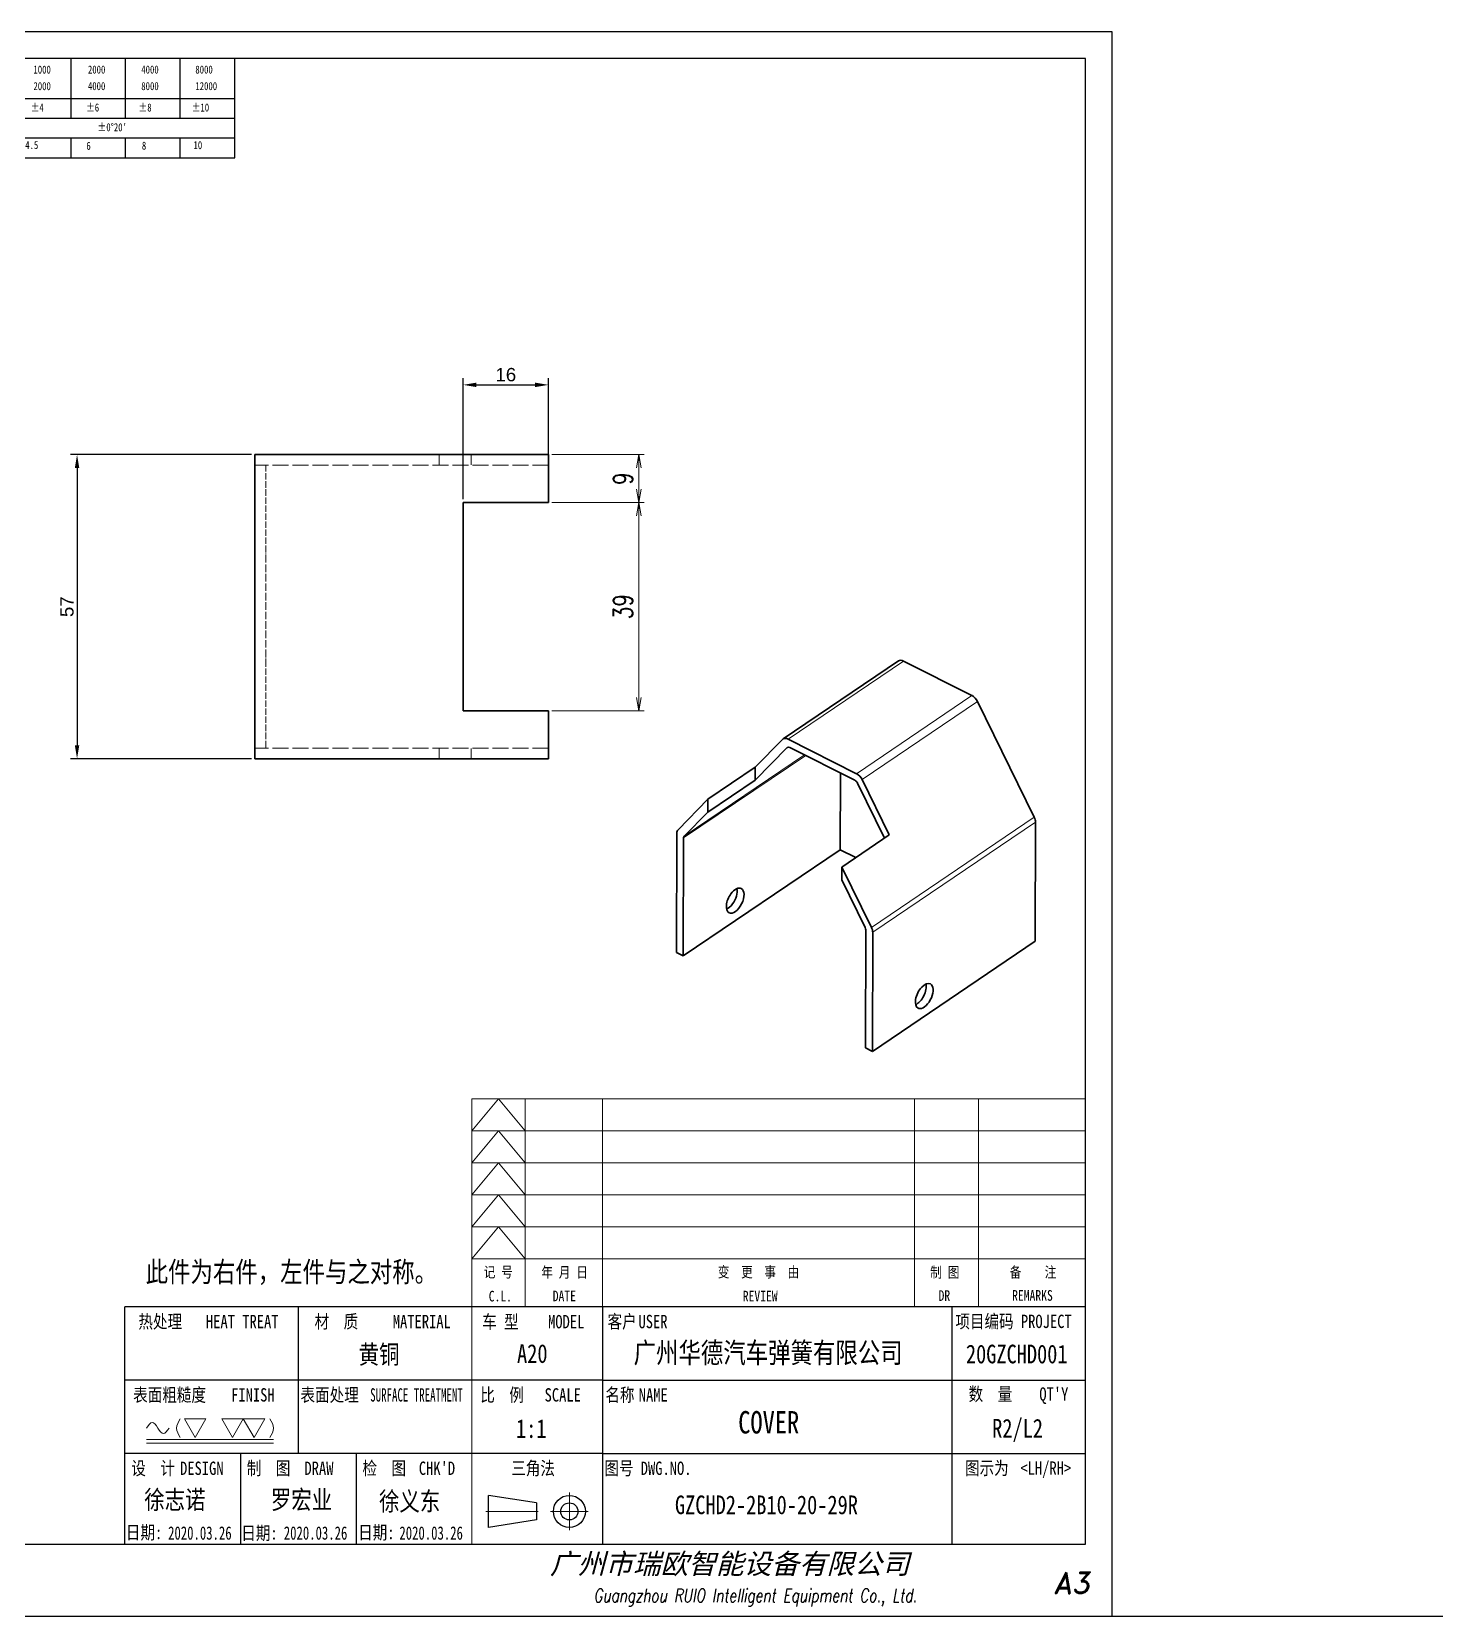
# Model space of a CAD drawing. Header units: millimetres. Extents: x 1201 to 11615, y -7347 to 2683.
# Drawn here: x 2006.3 to 2269.5, y -3109.3 to -2812.3 of the extents above; entities that cross this region are included whole.
import ezdxf
from ezdxf.enums import TextEntityAlignment as Align

# ---------------------------------------------------------------- set-up
doc = ezdxf.new("R2010")
doc.units = ezdxf.units.MM
doc.linetypes.add('AM_ISO02W050x2', pattern=[3.75, 3, -0.75])
doc.linetypes.add('CENTER', pattern=[2, 1.25, -0.25, 0.25, -0.25])
for name, color, linetype, lineweight in [('DIM', 3, 'Continuous', 20), ('DRAWING', 7, 'Continuous', 35), ('HIDDEN', 1, 'AM_ISO02W050x2', 18), ('图框', 7, 'Continuous', 15)]:
    doc.layers.add(name, color=color, linetype=linetype, lineweight=lineweight)
doc.layers.add('图\\M+19E79\\M+195B6\\M+18E9A', color=7, linetype='Continuous')
doc.styles.add('DIM', font='romans.shx', dxfattribs={"width": 0.8, "bigfont": 'bigfont.shx'})
doc.styles.get("Standard").update_dxf_attribs({"font": 'arial.ttf'})
doc.styles.add('STYLE1', font='')
doc.styles.add('国标', font='simfang.ttf', dxfattribs={"width": 0.8})
doc.styles.add('标题\\M+18E9A', font='romand.shx', dxfattribs={"oblique": 10, "bigfont": 'bigfont.shx'})
doc.styles.get('STYLE1').set_extended_font_data('SimSun')
doc.dimstyles.new('ISO-25', dxfattribs={"dimtxt": 2.5, "dimasz": 2.5, "dimexe": 1.25, "dimexo": 0.625, "dimtad": 1, "dimtxsty": 'Standard', "dimcen": 2.5, "dimadec": 0, "dimazin": 0, "dimtfac": 1, "dimtmove": 0, "dimatfit": 3, "dimfxl": 0, "dimarcsym": 0})
doc.dimstyles.new('YH 1-1$0', dxfattribs={"dimtxt": 3.5, "dimasz": 2.5, "dimexe": 1, "dimexo": 0.625, "dimgap": 1.2, "dimtad": 1, "dimzin": 9, "dimdsep": 46, "dimtxsty": 'DIM', "dimblk": 'OPEN', "dimcen": 0, "dimclrd": 8, "dimclre": 8, "dimclrt": 2, "dimazin": 2, "dimtfac": 0.5, "dimtmove": 0, "dimatfit": 3, "dimldrblk": 'OPEN', "dimfxl": 0, "dimtolj": 1, "dimlwd": 13, "dimlwe": 13, "dimarcsym": 0})

# ---------------------------------------------------------------- blocks, each defined once
blk = doc.blocks.new('_Open')
at = {"color": 0, "linetype": 'ByBlock', "lineweight": -2}
for p, q in [((-1, 0.17), (0, 0)), ((-1, -0.17), (0, 0)), ((0, 0), (-1, 0))]:
    blk.add_line(p, q, dxfattribs=at)
blk = doc.blocks.new('*D445')
at = {"layer": 'Defpoints', "color": 0, "ltscale": 2, "transparency": 16777216}
for p in [(2103.11, -2891.62), (2120.02, -2891.62), (2103.11, -2900.62)]:
    blk.add_point(p, dxfattribs=at)
at = {"layer": 'DIM', "color": 8, "lineweight": 13, "ltscale": 2, "transparency": 16777216}
for p, q in [((2103.73, -2891.62), (2121.02, -2891.62)), ((2120.02, -2898.12), (2120.02, -2894.12)), ((2103.73, -2900.62), (2121.02, -2900.62))]:
    blk.add_line(p, q, dxfattribs=at)
at = {"layer": 'DIM', "color": 8, "lineweight": 13, "ltscale": 2, "transparency": 16777216, "xscale": 2.5, "yscale": 2.5, "zscale": 2.5}
for p, rotation in [((2120.02, -2891.62), 90), ((2120.02, -2900.62), 270)]:
    blk.add_blockref('_Open', p, dxfattribs=dict(at, rotation=rotation))
at = {"layer": 'DIM', "color": 2, "ltscale": 2, "transparency": 16777216, "insert": (2117.07, -2896.12), "char_height": 3.5, "attachment_point": 5, "rotation": 90, "style": 'DIM'}
blk.add_mtext('\\A1;9', dxfattribs=at)
blk = doc.blocks.new('*D446')
at = {"layer": 'Defpoints', "color": 0, "ltscale": 2, "transparency": 16777216}
for p in [(2103.11, -2900.62), (2103.11, -2939.62), (2120.02, -2939.62)]:
    blk.add_point(p, dxfattribs=at)
at = {"layer": 'DIM', "color": 8, "lineweight": 13, "ltscale": 2, "transparency": 16777216}
for p, q in [((2103.73, -2900.62), (2121.02, -2900.62)), ((2120.02, -2903.12), (2120.02, -2937.12)), ((2103.73, -2939.62), (2121.02, -2939.62))]:
    blk.add_line(p, q, dxfattribs=at)
at = {"layer": 'DIM', "color": 8, "lineweight": 13, "ltscale": 2, "transparency": 16777216, "xscale": 2.5, "yscale": 2.5, "zscale": 2.5}
for p, rotation in [((2120.02, -2900.62), 90), ((2120.02, -2939.62), 270)]:
    blk.add_blockref('_Open', p, dxfattribs=dict(at, rotation=rotation))
at = {"layer": 'DIM', "color": 2, "ltscale": 2, "transparency": 16777216, "insert": (2117.07, -2920.12), "char_height": 3.5, "attachment_point": 5, "rotation": 90, "style": 'DIM'}
blk.add_mtext('\\A1;39', dxfattribs=at)
blk = doc.blocks.new('GZDEH零件A3图框V01版')
at = {"color": 1, "linetype": 'CENTER', "lineweight": 5, "ltscale": 16.256}
for p, q in [((3175.79, -1823.28), (3175.79, -1830.32)), ((3179.31, -1826.8), (3172.27, -1826.8))]:
    blk.add_line(p, q, dxfattribs=at)
at = {"color": 2, "linetype": 'ByBlock', "lineweight": 30}
for p, q in [((3169.66, -1825.2), (3160.66, -1823.8)), ((3160.66, -1829.8), (3160.66, -1823.8)), ((3169.66, -1825.2), (3169.66, -1828.4)), ((3169.66, -1828.4), (3160.66, -1829.8))]:
    blk.add_line(p, q, dxfattribs=at)
at = {"color": 1, "linetype": 'CENTER', "lineweight": 5, "ltscale": 9.144}
blk.add_line((3169.96, -1826.8), (3160.14, -1826.8), dxfattribs=at)
at = {"color": 2, "linetype": 'ByBlock', "lineweight": 30}
for radius in [3, 1.6]:
    blk.add_circle((3175.79, -1826.8), radius, dxfattribs=at)
at = {"layer": 'Defpoints', "linetype": 'Continuous'}
for p, q in [((2857.49, -1549.46), (2857.49, -1846.46)), ((3277.49, -1549.46), (2857.49, -1549.46)), ((3277.49, -1846.46), (3277.49, -1549.46)), ((2857.49, -1846.46), (3277.49, -1846.46))]:
    blk.add_line(p, q, dxfattribs=at)
at = {"layer": '图\\M+19E79\\M+195B6\\M+18E9A', "linetype": 'Continuous', "lineweight": 30}
for p, q in [((2882.49, -1554.46), (2882.49, -1832.96)), ((3272.49, -1554.46), (2882.49, -1554.46)), ((3272.49, -1832.96), (3272.49, -1554.46)), ((2882.49, -1832.96), (3272.49, -1832.96))]:
    blk.add_line(p, q, dxfattribs=at)
at = {"layer": '图\\M+19E79\\M+195B6\\M+18E9A', "color": 9}
for p, q in [((2882.49, -1554.46), (2899.37, -1562.92)), ((2899.37, -1581.67), (2899.37, -1554.46)), ((2990.09, -1581.67), (2990.09, -1554.46)), ((2996.09, -1573.08), (2996.09, -1554.46)), ((3021.09, -1561.98), (3021.09, -1554.46)), ((3031.31, -1561.98), (3031.31, -1554.46)), ((3041.53, -1561.98), (3041.53, -1554.46)), ((3051.75, -1561.98), (3051.75, -1554.46)), ((3061.98, -1561.98), (3061.98, -1554.46)), ((3072.2, -1561.98), (3072.2, -1554.46)), ((3082.42, -1561.98), (3082.42, -1554.46)), ((3092.64, -1561.98), (3092.64, -1554.46)), ((3102.86, -1561.98), (3102.86, -1554.46)), ((3113.09, -1573.08), (3113.09, -1554.46)), ((2899.37, -1558.24), (2990.09, -1558.24)), ((2909.45, -1574.17), (2909.45, -1558.24)), ((2919.53, -1574.17), (2919.53, -1558.24)), ((2929.61, -1574.17), (2929.61, -1558.24)), ((2939.69, -1577.92), (2939.69, -1558.24)), ((2952.29, -1581.67), (2952.29, -1558.24)), ((2964.89, -1581.67), (2964.89, -1558.24)), ((2977.49, -1581.67), (2977.49, -1558.24)), ((2996.09, -1561.98), (3113.09, -1561.98)), ((3021.09, -1573.08), (3021.09, -1561.98)), ((3041.53, -1565.68), (3041.53, -1561.98)), ((3061.98, -1573.08), (3061.98, -1561.98)), ((3072.2, -1573.08), (3072.2, -1561.98)), ((3082.42, -1565.68), (3082.42, -1561.98)), ((3092.64, -1565.68), (3092.64, -1561.98)), ((3102.86, -1565.68), (3102.86, -1561.98)), ((2882.49, -1562.92), (2990.09, -1562.92)), ((2882.49, -1566.67), (2990.09, -1566.67)), ((2996.09, -1565.68), (3113.09, -1565.68)), ((3015.75, -1568.51), (3018.15, -1566.66)), ((2882.49, -1570.42), (2990.09, -1570.42)), ((2886.92, -1574.12), (2886.92, -1570.42)), ((2893.91, -1574.12), (2893.91, -1570.42)), ((2996.09, -1569.38), (3113.09, -1569.38)), ((3004.42, -1573.08), (3004.42, -1569.38)), ((3006.97, -1572.12), (3007.45, -1570.33)), ((3007.45, -1570.33), (3009.86, -1570.33)), ((3009.39, -1572.12), (3009.86, -1570.33)), ((3012.75, -1573.08), (3012.75, -1569.38)), ((3015.75, -1568.51), (3018.15, -1568.51)), ((3015.81, -1572.12), (3017.15, -1570.26)), ((3016.89, -1572.12), (3018.23, -1570.26)), ((3051.75, -1573.08), (3051.75, -1569.38)), ((3082.42, -1573.08), (3082.42, -1569.48)), ((3092.64, -1573.08), (3092.64, -1569.38)), ((3102.86, -1573.08), (3102.86, -1569.38)), ((2883.43, -1572.27), (2885.49, -1572.27)), ((2888.59, -1573.16), (2889.07, -1571.37)), ((2888.59, -1573.16), (2891, -1573.16)), ((2889.07, -1571.37), (2891.48, -1571.37)), ((2891, -1573.16), (2891.48, -1571.37)), ((2895.52, -1573.16), (2896.85, -1571.3)), ((2896.6, -1573.16), (2897.94, -1571.3)), ((2990.09, -1573.08), (3113.09, -1573.08)), ((2999.26, -1571.23), (3001.32, -1571.23)), ((3006.97, -1572.12), (3009.39, -1572.12)), ((3012.75, -1573.33), (3012.75, -1573.08)), ((2882.49, -1574.17), (2990.09, -1574.17)), ((2895.42, -1577.05), (2897.81, -1577.05)), ((2896.58, -1577.05), (2896.58, -1575.28)), ((2882.49, -1577.92), (2990.09, -1577.92)), ((2894.79, -1579.77), (2897.77, -1579.77)), ((2895.57, -1579.17), (2896.92, -1579.17)), ((2882.49, -1581.67), (2990.09, -1581.67)), ((2895.57, -1580.37), (2896.93, -1580.37)), ((3272.49, -1788.46), (3092.49, -1788.46)), ((3124.99, -1788.46), (3124.99, -1815.96)), ((3181.99, -1788.46), (3181.99, -1832.96)), ((3247.49, -1788.46), (3247.49, -1832.96)), ((3181.99, -1802.21), (3092.49, -1802.21)), ((3181.99, -1802.21), (3272.49, -1802.21)), ((3181.99, -1815.96), (3092.49, -1815.96)), ((3114.17, -1815.96), (3114.17, -1832.96)), ((3114.17, -1815.96), (3114.17, -1832.96)), ((3135.83, -1815.96), (3135.83, -1832.96)), ((3135.83, -1815.96), (3135.83, -1832.96)), ((3181.99, -1815.96), (3272.49, -1815.96))]:
    blk.add_line(p, q, dxfattribs=at)
at = {"layer": '图\\M+19E79\\M+195B6\\M+18E9A', "color": 7}
blk.add_line((3272.49, -1788.46), (3092.49, -1788.46), dxfattribs=at)
at = {"layer": '图\\M+19E79\\M+195B6\\M+18E9A', "color": 9, "linetype": 'Continuous'}
blk.add_line((3092.49, -1832.96), (3092.49, -1788.46), dxfattribs=at)
at = {"layer": '图框', "color": 7}
for p, q in [((3157.49, -1749.46), (3272.49, -1749.46)), ((3157.49, -1832.96), (3157.49, -1749.46))]:
    blk.add_line(p, q, dxfattribs=at)
at = {"layer": '图框', "color": 9}
for p, q in [((3157.49, -1755.46), (3162.49, -1749.46)), ((3162.49, -1749.46), (3167.49, -1755.46)), ((3167.49, -1788.46), (3167.49, -1749.46)), ((3240.49, -1788.46), (3240.49, -1749.46)), ((3252.49, -1749.46), (3252.49, -1788.46)), ((3157.49, -1755.46), (3272.49, -1755.46)), ((3157.49, -1761.46), (3162.49, -1755.46)), ((3162.49, -1755.46), (3167.49, -1761.46)), ((3157.49, -1761.46), (3272.49, -1761.46)), ((3157.49, -1767.46), (3162.49, -1761.46)), ((3162.49, -1761.46), (3167.49, -1767.46)), ((3157.49, -1767.46), (3272.49, -1767.46)), ((3157.49, -1773.46), (3162.49, -1767.46)), ((3162.49, -1767.46), (3167.49, -1773.46)), ((3157.49, -1773.46), (3272.49, -1773.46)), ((3157.49, -1779.46), (3162.49, -1773.46)), ((3162.49, -1773.46), (3167.49, -1779.46)), ((3157.49, -1779.46), (3272.49, -1779.46))]:
    blk.add_line(p, q, dxfattribs=at)
at = {"layer": '图框', "color": 9, "linetype": 'Continuous'}
blk.add_line((3181.99, -1749.46), (3181.99, -1832.96), dxfattribs=at)
at = {"layer": '图\\M+19E79\\M+195B6\\M+18E9A', "color": 9, "style": '国标'}
for s, height, width, p in [('基本尺寸', 2, 0.8, (2890.33, -1557.58)), ('未注公差尺寸的极限偏差', 2, 0.8, (2925.81, -1557.44)), ('<GB/T1804>', 2, 0.8, (2975.78, -1557.27)), ('以上', 1.5, 0.8, (3016.64, -1557.33)), ('0.5', 1.5, 0.8, (3025.49, -1557.3)), ('6', 1.5, 0.8, (3036.45, -1557.34)), ('30', 1.5, 0.8, (3045.69, -1557.31)), ('120', 1.5, 0.8, (3055.91, -1557.31)), ('400', 1.5, 0.8, (3065.46, -1557.31)), ('1000', 1.5, 0.8, (3075.36, -1557.31)), ('2000', 1.5, 0.8, (3085.57, -1557.31)), ('4000', 1.5, 0.8, (3095.57, -1557.31)), ('8000', 1.5, 0.8, (3105.7, -1557.31)), ('30', 1.2, 0.8, (2930.04, -1560.11)), ('基本尺寸', 2, 0.8, (3000.6, -1559.1)), ('以下', 1.5, 0.8, (3016.58, -1560.43)), ('6', 1.5, 0.8, (3025.49, -1560.38)), ('30', 1.5, 0.8, (3036.31, -1560.39)), ('120', 1.5, 0.8, (3045.69, -1560.41)), ('400', 1.5, 0.8, (3055.91, -1560.41)), ('1000', 1.5, 0.8, (3065.46, -1560.41)), ('2000', 1.5, 0.8, (3075.36, -1560.41)), ('4000', 1.5, 0.8, (3085.57, -1560.41)), ('8000', 1.5, 0.8, (3095.57, -1560.41)), ('12000', 1.5, 0.8, (3105.7, -1560.41)), ('金   属', 2, 0.8, (2886.82, -1565.98)), ('±0.1', 1.5, 0.8, (2901.27, -1566.23)), ('±0.1', 1.5, 0.8, (2911.35, -1566.23)), ('±0.2', 1.5, 0.8, (2921.43, -1566.23)), ('±0.3', 1.5, 0.8, (2931.51, -1566.23)), ('±0.5', 1.5, 0.8, (2941.59, -1566.23)), ('±0.8', 1.5, 0.8, (2954.19, -1566.23)), ('±1.2', 1.5, 0.8, (2967.51, -1566.23)), ('±2', 1.5, 0.8, (2981.58, -1566.23)), ('偏    差', 2, 0.8, (3000.6, -1565.04)), ('±1', 1.5, 0.8, (3029.16, -1564.42)), ('±2', 1.5, 0.8, (3049.61, -1564.42)), ('±3', 1.5, 0.8, (3065.3, -1564.42)), ('±4', 1.5, 0.8, (3074.85, -1564.42)), ('±6', 1.5, 0.8, (3085.22, -1564.42)), ('±8', 1.5, 0.8, (3095.06, -1564.42)), ('±10', 1.5, 0.8, (3105.02, -1564.42)), ('非 金 属', 2, 0.8, (2886.02, -1569.65)), ('±0.3', 1.5, 0.8, (2921.43, -1569.77)), ('±0.4', 1.5, 0.8, (2931.51, -1569.71)), ('±0.6', 1.5, 0.8, (2941.59, -1569.71)), ('±0.9', 1.5, 0.8, (2954.19, -1569.68)), ('±1.3', 1.5, 0.8, (2967.51, -1569.62)), ('±2.5', 1.5, 0.8, (2981.58, -1569.61)), ('角    度', 2, 0.8, (3000.6, -1568.74)), ("±0%%D45'", 1.5, 0.8, (3037.06, -1568.12)), ("±0%%D30'", 1.5, 0.8, (3062.98, -1568.12)), ("±0%%D20'", 1.5, 0.8, (3087.38, -1568.12)), ('---', 1.5, 0.8, (2901.27, -1569.65)), ('±0.2', 1.5, 0.8, (2911.35, -1569.92)), ('1', 1.5, 0.8, (3034.69, -1571.43)), ('1.5', 1.5, 0.8, (3053.59, -1571.46)), ('3', 1.5, 0.8, (3065.05, -1571.53)), ('4.5', 1.5, 0.8, (3073.82, -1571.46)), ('6', 1.5, 0.8, (3085.28, -1571.6)), ('8', 1.5, 0.8, (3095.68, -1571.56)), ('10', 1.5, 0.8, (3105.36, -1571.47)), ('0.1', 1.5, 0.8, (2921.43, -1573.34)), ('0.2', 1.5, 0.8, (2931.51, -1573.33)), ('0.4', 1.5, 0.8, (2941.59, -1573.33)), ('0.6', 1.5, 0.8, (2954.19, -1573.35)), ('0.8', 1.5, 0.8, (2967.51, -1573.33)), ('1.5', 1.5, 0.8, (2981.58, -1573.34)), ('0.6', 1.5, 0.8, (2941.59, -1577.14)), ('0.8', 1.5, 0.8, (2954.19, -1577.17)), ('1', 1.5, 0.8, (2967.51, -1577.12)), ('2', 1.5, 0.8, (2981.58, -1577.26)), ('0.8', 1.5, 0.8, (2954.19, -1580.87)), ('1', 1.5, 0.8, (2967.59, -1580.86)), ('2', 1.5, 0.8, (2981.62, -1580.89)), ('热处理', 2.5, 0.8, (3095.03, -1792.46)), ('材  质', 2.5, 0.8, (3128.04, -1792.46)), ('项目编码 PROJECT', 2.5, 0.8, (3248.13, -1792.43)), ('表面粗糙度', 2.5, 0.8, (3094.05, -1806.21)), ('表面处理', 2.5, 0.8, (3125.41, -1806.21)), ('SURFACE TREATMENT', 2.5, 0.6, (3138.47, -1806.21)), ('比  例\u3000', 2.5, 0.8, (3159.1, -1806.21)), ('SCALE', 2.5, 0.8, (3171.15, -1806.21)), ('名称\u3000', 2.5, 0.8, (3182.54, -1806.21)), ('NAME', 2.5, 0.8, (3188.8, -1806.21)), ('数  量', 2.5, 0.8, (3250.61, -1806.05)), ("QT'Y ", 2.5, 0.8, (3263.86, -1806.05)), (' DESIGN', 2.5, 0.8, (3101.47, -1819.96)), (' DRAW', 2.5, 0.8, (3124.78, -1819.96)), ("CHK'D", 2.5, 0.8, (3147.58, -1819.96)), ('三角法', 2.5, 0.8, (3164.9, -1819.96)), ('图号', 2.5, 0.8, (3182.36, -1819.96)), ('DWG.NO.', 2.5, 0.8, (3189.16, -1819.96)), ('图示为', 2.5, 0.8, (3249.94, -1819.93)), ('<LH/RH>', 2.5, 0.8, (3260.31, -1819.93))]:
    blk.add_text(s, height=height, dxfattribs=dict(at, width=width)).set_placement(p)
at = {"layer": '图\\M+19E79\\M+195B6\\M+18E9A', "color": 9, "lineweight": 15, "style": '国标', "width": 0.8}
for s, p in [('(单位mm)', (2952.44, -1557.27)), ('0.5', (2900.03, -1560.11)), ('以上', (2902.64, -1560.16)), ('3', (2909.88, -1560.11)), ('以上', (2911.25, -1560.16)), ('10', (2919.96, -1560.11)), ('以上', (2922.09, -1560.16)), ('以上', (2932.02, -1560.16)), ('120', (2939.88, -1560.11)), ('以上', (2943.21, -1560.16)), ('400', (2952.52, -1560.11)), ('以上', (2955.68, -1560.16)), ('1000', (2965.12, -1560.11)), ('以上', (2969.16, -1560.16)), ('2000', (2977.72, -1560.11)), ('以上', (2981.8, -1560.16)), ('(单位mm)', (3010.27, -1559.51)), ('3', (2904.73, -1562.41)), ('以下', (2906.1, -1562.46)), ('10', (2914.19, -1562.54)), ('以下', (2916.18, -1562.59)), ('30', (2924.27, -1562.54)), ('以下', (2926.26, -1562.59)), ('120', (2933.26, -1562.54)), ('以下', (2936.34, -1562.59)), ('400', (2945.7, -1562.54)), ('以下', (2948.94, -1562.59)), ('1000', (2957.41, -1562.54)), ('以下', (2961.54, -1562.59)), ('2000', (2969.99, -1562.54)), ('以下', (2974.14, -1562.59)), ('4000', (2982.59, -1562.54)), ('以下', (2986.74, -1562.59))]:
    blk.add_text(s, height=1.2, dxfattribs=at).set_placement(p)
at = {"layer": '图\\M+19E79\\M+195B6\\M+18E9A', "color": 9, "lineweight": 13, "style": '国标'}
blk.add_text('0.6', height=1.5, dxfattribs=at).set_placement((2918.05, -1580.85))
at = {"layer": '图\\M+19E79\\M+195B6\\M+18E9A', "color": 9, "style": '国标', "width": 0.8}
for s, p in [('HEAT TREAT', (3114.49, -1792.46)), ('MATERIAL', (3148.14, -1792.46)), ('客户', (3185.68, -1792.46)), ('USER', (3191.46, -1792.46)), ('FINISH', (3116.48, -1806.21)), ('设  计', (3097.79, -1819.96)), ('制  图', (3119.43, -1819.96)), ('检  图', (3141.11, -1819.96)), ('日期:', (3096.09, -1832)), ('日期:', (3117.71, -1832.1)), ('日期:', (3139.62, -1832))]:
    blk.add_text(s, height=2.5, dxfattribs=at).set_placement(p, align=Align.CENTER)
for s, p in [('车 型', (3162.87, -1791.2)), ('MODEL', (3175.2, -1791.24))]:
    blk.add_text(s, height=2.5, dxfattribs=at).set_placement(p, align=Align.MIDDLE)
at = {"layer": '图\\M+19E79\\M+195B6\\M+18E9A', "color": 7, "lineweight": -3, "style": 'STYLE1', "oblique": 15}
blk.add_text('广州市瑞欧智能设备有限公司', height=3.8, dxfattribs=at).set_placement((3172.16, -1838.51))
at = {"layer": '图\\M+19E79\\M+195B6\\M+18E9A', "color": 7, "style": '标题\\M+18E9A', "oblique": 10}
blk.add_text('A3', height=4, dxfattribs=at).set_placement((3269.91, -1840.2), align=Align.MIDDLE)
at = {"layer": '图\\M+19E79\\M+195B6\\M+18E9A', "color": 7, "style": '标题\\M+18E9A', "oblique": 10, "width": 0.75}
blk.add_text('Guangzhou RUIO Intelligent Equipment Co., Ltd. ', height=2.5, dxfattribs=at).set_placement((3211.26, -1842.9), align=Align.MIDDLE)
at = {"layer": '图\\M+19E79\\M+195B6\\M+18E9A', "color": 9, "insert": (2992.39, -1558.41), "char_height": 2, "width": 3.1877, "attachment_point": 1, "style": '国标'}
blk.add_mtext('焊\\P接\\P件', dxfattribs=at)
at = {"layer": '图\\M+19E79\\M+195B6\\M+18E9A', "color": 9, "insert": (2911.51, -1573.37), "char_height": 1.5, "attachment_point": 7, "style": '国标'}
blk.add_mtext_dynamic_manual_height_columns('0.05', width=5.1982, gutter_width=12.5, heights=[0], dxfattribs=at)
at = {"layer": '图框', "color": 9, "style": '国标', "width": 0.8}
for s, p in [('记 号', (3162.47, -1782.94)), ('年 月 日', (3174.9, -1782.98)), ('变  更  事  由', (3211.24, -1782.93)), ('C.L.', (3162.86, -1787.45)), ('DATE', (3174.85, -1787.42)), ('REVIEW', (3211.55, -1787.45))]:
    blk.add_text(s, height=2, dxfattribs=at).set_placement(p, align=Align.CENTER)
for s, p in [('制 图', (3246.15, -1781.95)), ('备    注', (3262.68, -1781.92)), ('DR', (3246.06, -1786.34)), ('REMARKS', (3262.57, -1786.32))]:
    blk.add_text(s, height=2, dxfattribs=at).set_placement(p, align=Align.MIDDLE)
blk = doc.blocks.new('FINISH_012')
at = {"layer": 'DIM'}
for p, q in [((-16.94, -5), (-14.06, -5)), ((-15.5, -7.5), (-16.94, -5)), ((-14.06, -5), (-15.5, -7.5)), ((-11.94, -5), (-9.06, -5)), ((-10.5, -7.5), (-11.94, -5)), ((-9.06, -5), (-10.5, -7.5)), ((-7.61, -7.5), (-9.06, -5)), ((-9.06, -5), (-6.17, -5)), ((-6.17, -5), (-7.61, -7.5)), ((-22.04, -7.78), (-5, -7.78)), ((-22.04, -8.28), (-5, -8.28))]:
    blk.add_line(p, q, dxfattribs=at)
for points in [[(-22, -6.25), (-21.25, -5.5), (-20.5, -6.25), (-19.75, -7), (-19, -6.25)], [(-17.5, -5), (-18, -6.25), (-17.5, -7.5)], [(-5.5, -5), (-5, -6.25), (-5.5, -7.5)]]:
    blk.add_spline(points, degree=3, dxfattribs=at)
blk = doc.blocks.new('ESTYYTURYUE')
at = {"color": 7, "lineweight": 13}
for p, q in [((244833.78, 10244.69), (244808.34, 10227.47)), ((244848.87, 10237.07), (244823.42, 10219.85)), ((244850.11, 10235.75), (244824.66, 10218.53)), ((244785.3, 10205.68), (244812.21, 10223.89)), ((244785.44, 10206.07), (244811.95, 10224.02)), ((244862.6, 10210.25), (244826.71, 10185.96)), ((244862.87, 10209.18), (244826.98, 10184.89))]:
    blk.add_line(p, q, dxfattribs=at)
at = {"color": 7, "lineweight": 13, "ltscale": 0.003817}
blk.add_line((244808.1, 10225.61), (244808.23, 10225.7), dxfattribs=at)
at = {"layer": 'DRAWING', "lineweight": 35}
for p, q in [((244832.66, 10244.72), (244807.21, 10227.5)), ((244850.11, 10235.75), (244862.6, 10210.25)), ((244783.71, 10180.43), (244783.79, 10206.7)), ((244862.87, 10209.18), (244862.8, 10182.91)), ((244785.3, 10205.68), (244785.23, 10179.67)), ((244819.81, 10203.07), (244785.23, 10179.67)), ((244825.39, 10159.38), (244825.46, 10185.4)), ((244826.98, 10184.89), (244826.91, 10158.62)), ((244862.8, 10182.91), (244826.91, 10158.62))]:
    blk.add_line(p, q, dxfattribs=at)
at = {"layer": 'DRAWING', "lineweight": 35, "ltscale": 0.422482}
for p, q in [((244833.78, 10244.69), (244848.87, 10237.07)), ((244823.42, 10219.85), (244808.34, 10227.47))]:
    blk.add_line(p, q, dxfattribs=at)
at = {"layer": 'DRAWING', "lineweight": 35, "ltscale": 0.214895}
blk.add_line((244807.09, 10227.4), (244801.08, 10221.26), dxfattribs=at)
at = {"layer": 'DRAWING', "lineweight": 35, "ltscale": 0.2513}
blk.add_line((244808.1, 10225.61), (244801.07, 10218.43), dxfattribs=at)
at = {"layer": 'DRAWING', "lineweight": 35, "ltscale": 0.400386}
blk.add_line((244823.02, 10218.42), (244808.73, 10225.64), dxfattribs=at)
at = {"layer": 'DRAWING', "lineweight": 35, "ltscale": 0.315179}
for p, q in [((244801.08, 10221.26), (244790.63, 10214.2)), ((244801.07, 10218.43), (244790.63, 10211.37)), ((244820.19, 10199.27), (244830.63, 10206.34))]:
    blk.add_line(p, q, dxfattribs=at)
at = {"layer": 'DRAWING', "lineweight": 35, "ltscale": 0.070739}
for p, q in [((244801.08, 10221.26), (244801.07, 10218.43)), ((244790.63, 10211.37), (244790.63, 10214.2)), ((244820.19, 10199.27), (244820.18, 10196.44))]:
    blk.add_line(p, q, dxfattribs=at)
at = {"layer": 'DRAWING', "lineweight": 35, "ltscale": 0.423706}
blk.add_line((244819.86, 10220.02), (244819.81, 10203.07), dxfattribs=at)
at = {"layer": 'DRAWING', "lineweight": 35, "ltscale": 0.337765}
blk.add_line((244829.58, 10205.63), (244823.64, 10217.76), dxfattribs=at)
at = {"layer": 'DRAWING', "lineweight": 35, "ltscale": 0.33933}
blk.add_line((244830.63, 10206.34), (244824.66, 10218.53), dxfattribs=at)
at = {"layer": 'DRAWING', "lineweight": 35, "ltscale": 0.234739}
blk.add_line((244784.06, 10207.49), (244790.63, 10214.2), dxfattribs=at)
at = {"layer": 'DRAWING', "lineweight": 35, "ltscale": 0.185305}
blk.add_line((244790.63, 10211.37), (244785.44, 10206.07), dxfattribs=at)
at = {"layer": 'DRAWING', "lineweight": 35, "ltscale": 0.096045}
blk.add_line((244823.24, 10201.34), (244819.81, 10203.07), dxfattribs=at)
at = {"layer": 'DRAWING', "lineweight": 35, "ltscale": 0.292607}
blk.add_line((244825.32, 10185.93), (244820.18, 10196.44), dxfattribs=at)
at = {"layer": 'DRAWING', "lineweight": 35, "ltscale": 0.370666}
blk.add_line((244820.19, 10199.27), (244826.71, 10185.96), dxfattribs=at)
at = {"layer": 'DRAWING', "lineweight": 35, "ltscale": 0.042445}
for p, q in [((244785.23, 10179.67), (244783.71, 10180.43)), ((244826.91, 10158.62), (244825.39, 10159.38))]:
    blk.add_line(p, q, dxfattribs=at)
at = {"layer": 'DRAWING', "lineweight": 35}
for centre, major_axis, ratio, start_param, end_param in [((244833.78, 10243.07), (-1.12, 1.66), 0.615743, 5.447685, 6.283207), ((244848.87, 10235.45), (-1.12, 1.66), 0.615743, 4.487754, 5.447685), ((244808.33, 10225.84), (-1.12, 1.66), 0.615743, 0.000021, 0.124431), ((244808.33, 10225.84), (-1.12, 1.66), 0.615743, 5.447685, 6.283207), ((244808.72, 10224.83), (-0.56, 0.828), 0.615743, 0.000021, 0.124431), ((244808.72, 10224.83), (-0.56, 0.828), 0.615743, 5.447685, 6.283207), ((244823.02, 10217.61), (-0.56, 0.828), 0.615743, 4.487754, 5.447685), ((244823.42, 10218.23), (-1.12, 1.66), 0.615743, 4.487754, 5.447685), ((244861.35, 10209.94), (-1.12, 1.66), 0.615743, 3.876889, 4.487754), ((244785.3, 10205.93), (1.12, -1.66), 0.615743, 3.266023, 3.876889), ((244786.06, 10205.29), (0.56, -0.828), 0.615743, 3.266023, 3.876889), ((244796.66, 10191.86), (1.35, 2.68), 0.52856, 1.259259, 3.141593), ((244796.66, 10191.86), (1.35, 2.68), 0.52856, 3.141593, 6.283183), ((244796.66, 10191.86), (1.35, 2.68), 0.52856, 0, 1.259256), ((244795.15, 10192.62), (1.35, 2.68), 0.52856, 4.400852, 5.718272), ((244795.15, 10192.62), (1.35, 2.68), 0.52856, 3.70652, 4.400849), ((244824.7, 10185.78), (0.56, -0.828), 0.615743, 0.735296, 1.346161), ((244825.46, 10185.65), (1.12, -1.66), 0.615743, 0.735304, 1.346153), ((244838.34, 10170.81), (-1.35, -2.68), 0.52856, 3.141592, 6.283185), ((244836.82, 10171.58), (-1.35, -2.68), 0.52856, 0.564913, 2.576667), ((244838.34, 10170.81), (-1.35, -2.68), 0.52856, 0.259258, 3.141592), ((244838.34, 10170.81), (-1.35, -2.68), 0.52856, 6.283185, 6.542443)]:
    blk.add_ellipse(centre, major_axis=major_axis, ratio=ratio, start_param=start_param, end_param=end_param, dxfattribs=at)
blk = doc.blocks.new('*D452')
at = {"layer": 'Defpoints', "color": 0, "transparency": 16777216}
for p in [(2048.11, -2891.62), (2014.76, -2948.62), (2048.11, -2948.62)]:
    blk.add_point(p, dxfattribs=at)
at = {"layer": 'DIM', "color": 0, "lineweight": -2, "transparency": 16777216}
for p, q in [((2047.48, -2891.62), (2013.51, -2891.62)), ((2014.76, -2894.12), (2014.76, -2946.12)), ((2047.48, -2948.62), (2013.51, -2948.62))]:
    blk.add_line(p, q, dxfattribs=at)
at = {"layer": 'DIM', "color": 0, "transparency": 16777216}
for points in [[(2014.35, -2894.12), (2015.18, -2894.12), (2014.76, -2891.62)], [(2014.35, -2946.12), (2015.18, -2946.12), (2014.76, -2948.62)]]:
    blk.add_solid(points, dxfattribs=at)
at = {"layer": 'DIM', "color": 0, "transparency": 16777216, "insert": (2012.87, -2920.12), "char_height": 2.5, "attachment_point": 5, "rotation": 90}
blk.add_mtext('57', dxfattribs=at)
blk = doc.blocks.new('*D457')
at = {"layer": 'Defpoints', "color": 0, "transparency": 16777216}
for p in [(2103.11, -2878.54), (2087.11, -2900.62), (2103.11, -2900.62)]:
    blk.add_point(p, dxfattribs=at)
at = {"layer": 'DIM', "color": 0, "lineweight": -2, "transparency": 16777216}
for p, q in [((2087.11, -2899.99), (2087.11, -2877.29)), ((2103.11, -2899.99), (2103.11, -2877.29)), ((2089.61, -2878.54), (2100.61, -2878.54))]:
    blk.add_line(p, q, dxfattribs=at)
at = {"layer": 'DIM', "color": 0, "transparency": 16777216}
for points in [[(2089.61, -2878.13), (2089.61, -2878.96), (2087.11, -2878.54)], [(2100.61, -2878.13), (2100.61, -2878.96), (2103.11, -2878.54)]]:
    blk.add_solid(points, dxfattribs=at)
at = {"layer": 'DIM', "color": 0, "transparency": 16777216, "insert": (2095.11, -2876.64), "char_height": 2.5, "attachment_point": 5}
blk.add_mtext('16', dxfattribs=at)

msp = doc.modelspace()

# ---------------------------------------------------------------- linework, layer by layer
msp.add_line((1201.092, -3109.349), (10120.957, -3109.349))
at = {"layer": 'DRAWING', "lineweight": 35, "ltscale": 0.009042}
for p, q in [((2048.108, -2891.98), (2048.108, -2891.618)), ((2103.108, -2891.618), (2103.108, -2891.98))]:
    msp.add_line(p, q, dxfattribs=at)
at = {"layer": 'DRAWING', "lineweight": 35}
for p, q in [((2048.108, -2891.618), (2103.108, -2891.618)), ((2048.108, -2948.618), (2103.108, -2948.618))]:
    msp.add_line(p, q, dxfattribs=at)
at = {"layer": 'DRAWING', "lineweight": 35, "ltscale": 0.413658}
for p, q in [((2048.108, -2908.526), (2048.108, -2891.98)), ((2048.108, -2948.257), (2048.108, -2931.71))]:
    msp.add_line(p, q, dxfattribs=at)
at = {"layer": 'DRAWING', "lineweight": 35, "ltscale": 0.215958}
for p, q in [((2103.108, -2900.618), (2103.108, -2891.98)), ((2103.108, -2948.256), (2103.108, -2939.618))]:
    msp.add_line(p, q, dxfattribs=at)
at = {"layer": 'DRAWING', "lineweight": 35, "ltscale": 0.004521}
msp.add_line((2048.108, -2893.618), (2048.108, -2893.799), dxfattribs=at)
at = {"layer": 'DRAWING', "lineweight": 35, "ltscale": 0.401672}
for p, q in [((2048.108, -2909.866), (2048.108, -2893.799)), ((2048.108, -2946.437), (2048.108, -2930.37))]:
    msp.add_line(p, q, dxfattribs=at)
at = {"layer": 'DRAWING', "lineweight": 35, "ltscale": 0.1977}
for p, q in [((2087.108, -2900.618), (2087.108, -2908.526)), ((2087.108, -2931.71), (2087.108, -2939.618))]:
    msp.add_line(p, q, dxfattribs=at)
at = {"layer": 'DRAWING', "lineweight": 35, "ltscale": 0.4}
for p, q in [((2103.108, -2900.618), (2087.108, -2900.618)), ((2087.108, -2939.618), (2103.108, -2939.618))]:
    msp.add_line(p, q, dxfattribs=at)
at = {"layer": 'DRAWING', "lineweight": 35, "ltscale": 0.040958}
for p, q in [((2048.108, -2910.165), (2048.108, -2908.526)), ((2087.108, -2910.165), (2087.108, -2908.526)), ((2048.108, -2931.71), (2048.108, -2930.072)), ((2087.108, -2931.71), (2087.108, -2930.072))]:
    msp.add_line(p, q, dxfattribs=at)
at = {"layer": 'DRAWING', "lineweight": 35, "ltscale": 0.020479}
for p, q in [((2048.108, -2909.866), (2048.108, -2910.685)), ((2048.108, -2929.551), (2048.108, -2930.37))]:
    msp.add_line(p, q, dxfattribs=at)
at = {"layer": 'DRAWING', "lineweight": 35, "ltscale": 0.497684}
for p, q in [((2048.108, -2930.072), (2048.108, -2910.165)), ((2087.108, -2910.165), (2087.108, -2930.072))]:
    msp.add_line(p, q, dxfattribs=at)
at = {"layer": 'DRAWING', "lineweight": 35, "ltscale": 0.471656}
msp.add_line((2048.108, -2929.551), (2048.108, -2910.685), dxfattribs=at)
at = {"layer": 'DRAWING', "lineweight": 35, "ltscale": 0.002512}
msp.add_line((2048.108, -2946.437), (2048.108, -2946.538), dxfattribs=at)
at = {"layer": 'DRAWING', "lineweight": 35, "ltscale": 0.002009}
msp.add_line((2048.108, -2946.538), (2048.108, -2946.618), dxfattribs=at)
at = {"layer": 'DRAWING', "lineweight": 35, "ltscale": 0.005023}
for p, q in [((2048.108, -2948.457), (2048.108, -2948.257)), ((2103.108, -2948.256), (2103.108, -2948.457))]:
    msp.add_line(p, q, dxfattribs=at)
at = {"layer": 'DRAWING', "lineweight": 35, "ltscale": 0.004019}
for p, q in [((2048.108, -2948.618), (2048.108, -2948.457)), ((2103.108, -2948.457), (2103.108, -2948.618))]:
    msp.add_line(p, q, dxfattribs=at)
at = {"layer": 'HIDDEN', "ltscale": 0.05}
for p, q in [((2082.608, -2891.618), (2082.608, -2893.618)), ((2088.608, -2891.618), (2088.608, -2893.618)), ((2048.108, -2893.618), (2050.108, -2893.618)), ((2048.108, -2946.618), (2050.108, -2946.618)), ((2082.608, -2948.618), (2082.608, -2946.618)), ((2088.608, -2948.618), (2088.608, -2946.618))]:
    msp.add_line(p, q, dxfattribs=at)
at = {"layer": 'HIDDEN'}
for p, q in [((2103.108, -2893.618), (2048.108, -2893.618)), ((2103.108, -2946.618), (2048.108, -2946.618))]:
    msp.add_line(p, q, dxfattribs=at)
at = {"layer": 'HIDDEN', "ltscale": 0.004521}
msp.add_line((2050.108, -2893.618), (2050.108, -2893.799), dxfattribs=at)
at = {"layer": 'HIDDEN', "ltscale": 0.401672}
for p, q in [((2050.108, -2909.866), (2050.108, -2893.799)), ((2050.108, -2946.437), (2050.108, -2930.37))]:
    msp.add_line(p, q, dxfattribs=at)
at = {"layer": 'HIDDEN', "ltscale": 0.020479}
for p, q in [((2050.108, -2909.866), (2050.108, -2910.685)), ((2050.108, -2929.551), (2050.108, -2930.37))]:
    msp.add_line(p, q, dxfattribs=at)
at = {"layer": 'HIDDEN', "ltscale": 0.471656}
msp.add_line((2050.108, -2929.551), (2050.108, -2910.685), dxfattribs=at)
at = {"layer": 'HIDDEN', "ltscale": 0.002512}
msp.add_line((2050.108, -2946.437), (2050.108, -2946.538), dxfattribs=at)
at = {"layer": 'HIDDEN', "ltscale": 0.002009}
msp.add_line((2050.108, -2946.538), (2050.108, -2946.618), dxfattribs=at)

# ---------------------------------------------------------------- block references
at = {"layer": 'DIM', "xscale": 0.8499999999985448, "yscale": 0.8500000000003638, "zscale": 0.85}
msp.add_blockref('ESTYYTURYUE', (-205939.07, -11638.29), dxfattribs=at)
at = {"layer": '图\\M+19E79\\M+195B6\\M+18E9A', "xscale": 1.399999999994179, "yscale": 1.400000000001455, "zscale": 1.40000000000009}
msp.add_blockref('FINISH_012', (2058.601, -3065.312), dxfattribs=at)
at = {"layer": '图框'}
msp.add_blockref('GZDEH零件A3图框V01版', (-1068.772, -1262.888), dxfattribs=at)

# ---------------------------------------------------------------- texts
at = {"layer": '图\\M+19E79\\M+195B6\\M+18E9A', "color": 3, "style": '国标'}
for s, height, width, p in [('此件为右件，左件与之对称。', 3.85, 0.8, (2027.621, -3046.714)), ('黄铜', 3.5, 0.8, (2067.541, -3062.008)), ('A20', 3.5, 0.8, (2097.214, -3061.853)), ('广州华德汽车弹簧有限公司', 3.85, 0.8, (2119.063, -3061.868)), ('20GZCHD001', 3.5, 0.8, (2181.33, -3061.939)), ('COVER', 4.2, 0.8, (2138.662, -3075.085)), ('1:1', 3.5, 0.8, (2097.019, -3075.916)), ('R2/L2', 3.5, 0.8, (2186.248, -3075.844)), ('徐志诺', 3.5, 0.8, (2027.365, -3089.245)), ('罗宏业', 3.5, 0.8, (2051.096, -3089.245)), ('徐义东', 3.5, 0.8, (2071.356, -3089.533)), ('GZCHD2-2B10-20-29R', 3.5, 0.8, (2126.808, -3090.206)), ('2020.03.26', 2.5, 0.7, (2031.826, -3094.985)), ('2020.03.26', 2.5, 0.7, (2053.506, -3094.985)), ('2020.03.26', 2.5, 0.7, (2075.166, -3094.985))]:
    msp.add_text(s, height=height, dxfattribs=dict(at, width=width)).set_placement(p)

# ---------------------------------------------------------------- dimensions: what is measured, and where the dimension line sits
at = {"layer": 'DIM'}
dim = msp.add_linear_dim(base=(2103.108, -2878.542), p1=(2087.108, -2900.618), p2=(2103.108, -2900.618), dimstyle='ISO-25', dxfattribs=at)
dim.commit()
dim.dimension.update_dxf_attribs({"geometry": '*D457', "text_midpoint": (2095.108, -2876.64)})
dim = msp.add_aligned_dim(p1=(2048.108, -2891.618), p2=(2048.108, -2948.618), distance=-33.345, dimstyle='ISO-25', dxfattribs=at)
dim.commit()
dim.dimension.update_dxf_attribs({"geometry": '*D452', "text_midpoint": (2012.867, -2920.118)})
at = {"layer": 'DIM', "ltscale": 2}
for base, p2, picture, middle in [((2120.025, -2891.618), (2103.108, -2891.618), '*D445', (2117.075, -2896.118)), ((2120.025, -2939.618), (2103.108, -2939.618), '*D446', (2117.075, -2920.118))]:
    dim = msp.add_linear_dim(base=base, p1=(2103.108, -2900.618), p2=p2, angle=90, dimstyle='YH 1-1$0', dxfattribs=at)
    dim.commit()
    dim.dimension.update_dxf_attribs({"geometry": picture, "text_midpoint": middle})

doc.saveas('drawing.dxf')
